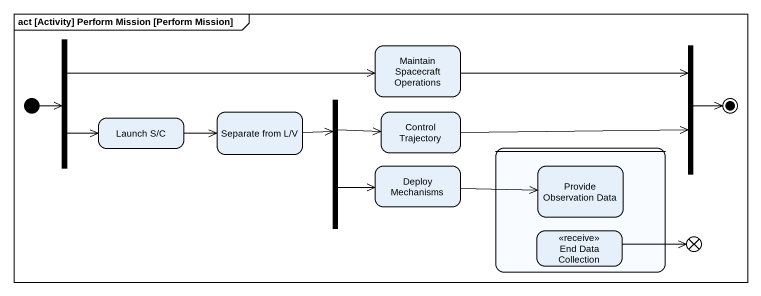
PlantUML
@startuml
mainframe act [Activity] Perform Mission [Perform Mission]
hide empty description
state fork1 <<fork>>
state "Maintain Spacecraft Operations" as Maintain_Spacecraft
state fork2 <<join>>
state fork3 <<fork>>
state "Launch S/C" as Launch_S_C
state "Separate from L/V" as Separate_from_L_V
state "Control Trajectory" as Control_Trajectory
state "Deploy Mechanisms" as Deploy_Mechanisms
state " " as state1 {
  state "Provide Observation Data" as Provide_Observation_Data
  state "End Data Collection" as End_Data_Collection <<receive>>
}
state flowfinal1 <<end>>
[*] -right-> fork1
fork1 -right-> Maintain_Spacecraft
fork1 -right-> Launch_S_C
Maintain_Spacecraft -right-> fork2
fork3 -right-> Control_Trajectory
fork3 -right-> Deploy_Mechanisms
Launch_S_C -right-> Separate_from_L_V
Separate_from_L_V -right-> fork3
Control_Trajectory -right-> fork2
Deploy_Mechanisms -right-> Provide_Observation_Data
End_Data_Collection -right-> flowfinal1
fork2 -right-> [*]
@enduml
